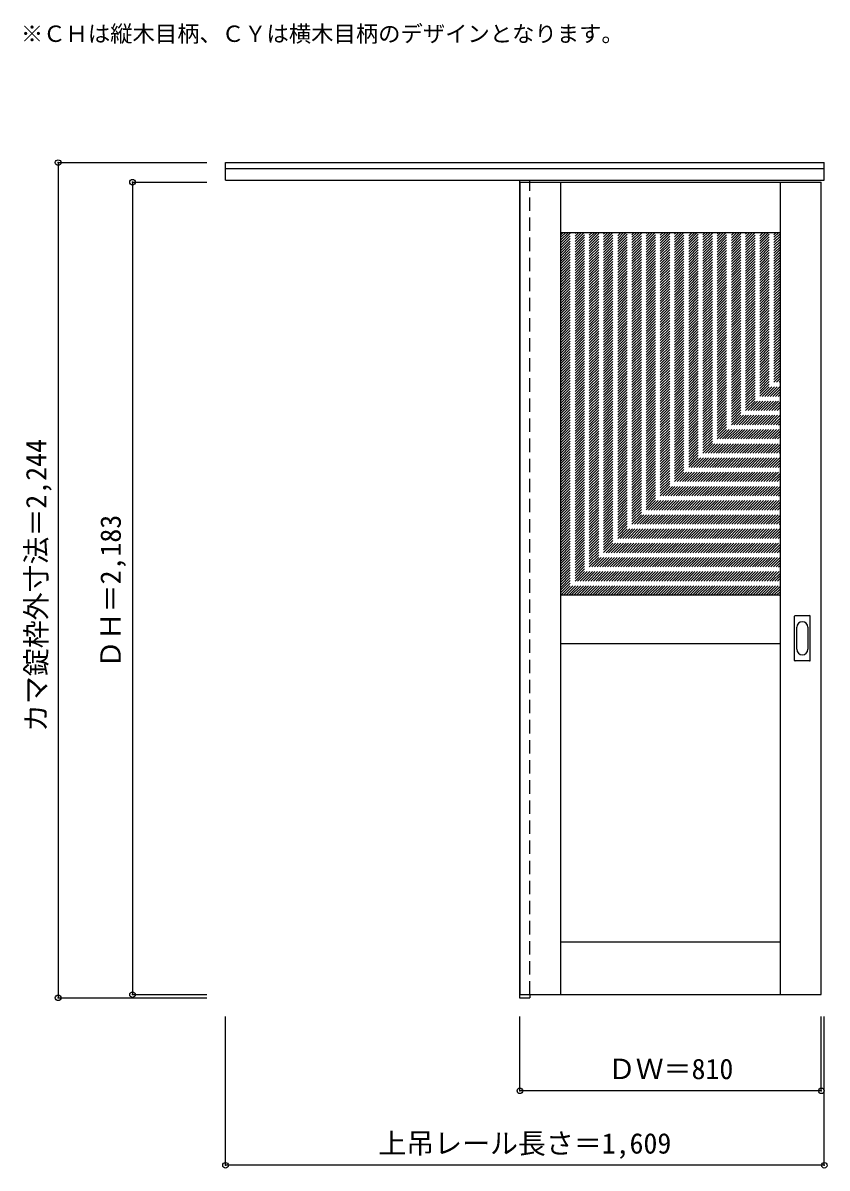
# Model space of a CAD drawing. Units: millimetres, scale not verified. Extents: x -1665 to 496, y -1888 to 1189.
import ezdxf
from ezdxf.enums import TextEntityAlignment as Align

# ---------------------------------------------------------------- set-up
doc = ezdxf.new("R2010")
doc.units = ezdxf.units.MM
doc.header["$LTSCALE"] = 30
doc.header["$PDMODE"] = 32
doc.header["$PDSIZE"] = 15
doc.linetypes.add('DASHED1', pattern=[1.8, 1.2, -0.6])
for name, color, linetype in [('0-0', 4, 'DASHED1'), ('0-1_寸法', 7, 'Continuous'), ('0-2_文字', 7, 'Continuous')]:
    doc.layers.add(name, color=color, linetype=linetype)
doc.styles.add('ＭＳ ゴシック', font='')
doc.styles.get('ＭＳ ゴシック').set_extended_font_data('MS Gothic')

msp = doc.modelspace()

# ---------------------------------------------------------------- linework, layer by layer
at = {"layer": '0-0', "color": 3, "linetype": 'Continuous'}
for p, q in [((-1120.02, 766.47), (-1120.02, 813.97)), ((-1120.02, 813.97), (488.98, 813.97)), ((488.98, 766.47), (488.98, 813.97)), ((-1120.02, 798.47), (488.98, 798.47)), ((-1120.02, 766.47), (488.98, 766.47)), ((-330.02, 766.47), (-330.02, -1430.03)), ((-329.02, 761.47), (-329.02, -1421.53)), ((-329.02, 761.47), (480.98, 761.47)), ((-302.02, 761.47), (-302.02, 766.47)), ((-219.02, -1421.53), (-219.02, 761.47)), ((370.98, -1421.53), (370.98, 761.47)), ((480.98, -1421.53), (480.98, 761.47)), ((-219.02, 626.47), (370.98, 626.47)), ((370.98, -348.53), (-219.02, -348.53)), ((408.98, -523.53), (408.98, -404.53)), ((410.48, -403.03), (449.48, -403.03)), ((450.98, -523.53), (450.98, -404.53)), ((370.98, -478.53), (-219.02, -478.53)), ((449.48, -525.03), (410.48, -525.03)), ((370.98, -1280.53), (-219.02, -1280.53)), ((-330.02, -1430.03), (-302.02, -1430.03)), ((-329.02, -1421.53), (480.98, -1421.53)), ((-302.02, -1421.53), (-302.02, -1430.03))]:
    msp.add_line(p, q, dxfattribs=at)
at = {"layer": '0-0'}
for p, q in [((-329.02, 761.47), (-329.02, 757.47)), ((-302.02, -1421.53), (-302.02, 761.47)), ((-219.02, 40.56), (366.88, 626.47)), ((-219.02, 47.64), (359.81, 626.47)), ((-219.02, 54.71), (352.74, 626.47)), ((-219.02, 61.78), (345.67, 626.47)), ((-219.02, 68.85), (338.6, 626.47)), ((-219.02, 75.92), (331.53, 626.47)), ((-219.02, 82.99), (324.46, 626.47)), ((-219.02, 90.06), (317.39, 626.47)), ((-219.02, 97.13), (310.32, 626.47)), ((-219.02, 104.2), (303.25, 626.47)), ((-219.02, 111.27), (296.17, 626.47)), ((-219.02, 118.35), (289.1, 626.47)), ((-219.02, 125.42), (282.03, 626.47)), ((-219.02, 132.49), (274.96, 626.47)), ((-219.02, 139.56), (267.89, 626.47)), ((-219.02, 146.63), (260.82, 626.47)), ((-219.02, 153.7), (253.75, 626.47)), ((-219.02, 160.77), (246.68, 626.47)), ((-219.02, 167.84), (239.61, 626.47)), ((-219.02, 174.91), (232.53, 626.47)), ((-219.02, 181.99), (225.46, 626.47)), ((-219.02, 189.06), (218.39, 626.47)), ((-219.02, 196.13), (211.32, 626.47)), ((-219.02, 203.2), (204.25, 626.47)), ((-219.02, 210.27), (197.18, 626.47)), ((-219.02, 217.34), (190.11, 626.47)), ((-219.02, 224.41), (183.04, 626.47)), ((-219.02, 231.48), (175.97, 626.47)), ((-219.02, 238.55), (168.89, 626.47)), ((-219.02, 245.63), (161.82, 626.47)), ((-219.02, 252.7), (154.75, 626.47)), ((-219.02, 259.77), (147.68, 626.47)), ((-219.02, 266.84), (140.61, 626.47)), ((-219.02, 273.91), (133.54, 626.47)), ((-219.02, 280.98), (126.47, 626.47)), ((-219.02, 288.05), (119.4, 626.47)), ((-219.02, 295.12), (112.33, 626.47)), ((-219.02, 302.19), (105.26, 626.47)), ((-219.02, 309.26), (98.18, 626.47)), ((-219.02, 316.34), (91.11, 626.47)), ((-219.02, 323.41), (84.04, 626.47)), ((-219.02, 330.48), (76.97, 626.47)), ((-219.02, 337.55), (69.9, 626.47)), ((-219.02, 344.62), (62.83, 626.47)), ((-219.02, 351.69), (55.76, 626.47)), ((-219.02, 358.76), (48.69, 626.47)), ((-219.02, 365.83), (41.62, 626.47)), ((-219.02, 372.9), (34.54, 626.47)), ((-219.02, 379.98), (27.47, 626.47)), ((-219.02, 387.05), (20.4, 626.47)), ((-219.02, 394.12), (13.33, 626.47)), ((-219.02, 401.19), (6.26, 626.47)), ((-219.02, 408.26), (-0.81, 626.47)), ((-219.02, 415.33), (-7.88, 626.47)), ((-219.02, 422.4), (-14.95, 626.47)), ((-219.02, 429.47), (-22.02, 626.47)), ((-219.02, 436.54), (-29.1, 626.47)), ((-219.02, 443.62), (-36.17, 626.47)), ((-219.02, 450.69), (-43.24, 626.47)), ((-219.02, 457.76), (-50.31, 626.47)), ((-219.02, 464.83), (-57.38, 626.47)), ((-219.02, 471.9), (-64.45, 626.47)), ((-219.02, 478.97), (-71.52, 626.47)), ((-219.02, 486.04), (-78.59, 626.47)), ((-219.02, 493.11), (-85.66, 626.47)), ((-219.02, 500.18), (-92.73, 626.47)), ((-219.02, 507.25), (-99.81, 626.47)), ((-219.02, 514.33), (-106.88, 626.47)), ((-219.02, 521.4), (-113.95, 626.47)), ((-219.02, 528.47), (-121.02, 626.47)), ((-219.02, 535.54), (-128.09, 626.47)), ((-219.02, 542.61), (-135.16, 626.47)), ((-219.02, 549.68), (-142.23, 626.47)), ((-219.02, 556.75), (-149.3, 626.47)), ((-219.02, 563.82), (-156.37, 626.47)), ((-219.02, 570.89), (-163.45, 626.47)), ((-219.02, 577.97), (-170.52, 626.47)), ((-219.02, 585.04), (-177.59, 626.47)), ((-219.02, 592.11), (-184.66, 626.47)), ((-219.02, 599.18), (-191.73, 626.47)), ((-219.02, 606.25), (-198.8, 626.47)), ((-219.02, 613.32), (-205.87, 626.47)), ((-219.02, 620.39), (-212.94, 626.47)), ((-219.02, 33.49), (370.98, 623.49)), ((-219.02, 26.42), (370.98, 616.42)), ((-219.02, 19.35), (370.98, 609.35)), ((-219.02, 12.28), (370.98, 602.28)), ((-219.02, 5.21), (370.98, 595.21)), ((-219.02, -1.86), (370.98, 588.14)), ((-219.02, -8.93), (370.98, 581.07)), ((-219.02, -16), (370.98, 574)), ((-219.02, -23.08), (370.98, 566.92)), ((-219.02, -30.15), (370.98, 559.85)), ((-219.02, -37.22), (370.98, 552.78)), ((-219.02, -44.29), (370.98, 545.71)), ((-219.02, -51.36), (370.98, 538.64)), ((-219.02, -58.43), (370.98, 531.57)), ((-219.02, -65.5), (370.98, 524.5)), ((-219.02, -72.57), (370.98, 517.43)), ((-219.02, -79.64), (370.98, 510.36)), ((-219.02, -86.71), (370.98, 503.29)), ((-219.02, -93.79), (370.98, 496.21)), ((-219.02, -100.86), (370.98, 489.14)), ((-219.02, -107.93), (370.98, 482.07)), ((-219.02, -115), (370.98, 475)), ((-219.02, -122.07), (370.98, 467.93)), ((-219.02, -129.14), (370.98, 460.86)), ((-219.02, -136.21), (370.98, 453.79)), ((-219.02, -143.28), (370.98, 446.72)), ((-219.02, -150.35), (370.98, 439.65)), ((-219.02, -157.43), (370.98, 432.57)), ((-219.02, -164.5), (370.98, 425.5)), ((-219.02, -171.57), (370.98, 418.43)), ((-219.02, -178.64), (370.98, 411.36)), ((-219.02, -185.71), (370.98, 404.29)), ((-219.02, -192.78), (370.98, 397.22)), ((-219.02, -199.85), (370.98, 390.15)), ((-219.02, -206.92), (370.98, 383.08)), ((-219.02, -213.99), (370.98, 376.01)), ((-219.02, -221.07), (370.98, 368.93)), ((-219.02, -228.14), (370.98, 361.86)), ((-219.02, -235.21), (370.98, 354.79)), ((-219.02, -242.28), (370.98, 347.72)), ((-219.02, -249.35), (370.98, 340.65)), ((-219.02, -256.42), (370.98, 333.58)), ((-219.02, -263.49), (370.98, 326.51)), ((-219.02, -270.56), (370.98, 319.44)), ((-219.02, -277.63), (370.98, 312.37)), ((-219.02, -284.7), (370.98, 305.3)), ((-219.02, -291.78), (370.98, 298.22)), ((-219.02, -298.85), (370.98, 291.15)), ((-219.02, -305.92), (370.98, 284.08)), ((-219.02, -312.99), (370.98, 277.01)), ((-219.02, -320.06), (370.98, 269.94)), ((-219.02, -327.13), (370.98, 262.87)), ((-219.02, -334.2), (370.98, 255.8)), ((-219.02, -341.27), (370.98, 248.73)), ((-219.02, -348.34), (370.98, 241.66)), ((-212.14, -348.53), (370.98, 234.58)), ((-205.06, -348.53), (370.98, 227.51)), ((-197.99, -348.53), (370.98, 220.44)), ((-190.92, -348.53), (370.98, 213.37)), ((-183.85, -348.53), (370.98, 206.3)), ((-176.78, -348.53), (370.98, 199.23)), ((-169.71, -348.53), (370.98, 192.16)), ((-162.64, -348.53), (370.98, 185.09)), ((-155.57, -348.53), (370.98, 178.02)), ((-148.5, -348.53), (370.98, 170.94)), ((-141.42, -348.53), (370.98, 163.87)), ((-134.35, -348.53), (370.98, 156.8)), ((-127.28, -348.53), (370.98, 149.73)), ((-120.21, -348.53), (370.98, 142.66)), ((-113.14, -348.53), (370.98, 135.59)), ((-106.07, -348.53), (370.98, 128.52)), ((-99, -348.53), (370.98, 121.45)), ((-91.93, -348.53), (370.98, 114.38)), ((-84.86, -348.53), (370.98, 107.31)), ((-77.79, -348.53), (370.98, 100.23)), ((-70.71, -348.53), (370.98, 93.16)), ((-63.64, -348.53), (370.98, 86.09)), ((-56.57, -348.53), (370.98, 79.02)), ((-49.5, -348.53), (370.98, 71.95)), ((-42.43, -348.53), (370.98, 64.88)), ((-35.36, -348.53), (370.98, 57.81)), ((-28.29, -348.53), (370.98, 50.74)), ((-21.22, -348.53), (370.98, 43.67)), ((-14.15, -348.53), (370.98, 36.59)), ((-7.07, -348.53), (370.98, 29.52)), ((0, -348.53), (370.98, 22.45)), ((7.07, -348.53), (370.98, 15.38)), ((14.14, -348.53), (370.98, 8.31)), ((21.21, -348.53), (370.98, 1.24)), ((28.28, -348.53), (370.98, -5.83)), ((35.35, -348.53), (370.98, -12.9)), ((42.42, -348.53), (370.98, -19.97)), ((49.49, -348.53), (370.98, -27.04)), ((56.57, -348.53), (370.98, -34.12)), ((63.64, -348.53), (370.98, -41.19)), ((70.71, -348.53), (370.98, -48.26)), ((77.78, -348.53), (370.98, -55.33)), ((84.85, -348.53), (370.98, -62.4)), ((91.92, -348.53), (370.98, -69.47)), ((98.99, -348.53), (370.98, -76.54)), ((106.06, -348.53), (370.98, -83.61)), ((113.13, -348.53), (370.98, -90.68)), ((120.2, -348.53), (370.98, -97.76)), ((127.28, -348.53), (370.98, -104.83)), ((134.35, -348.53), (370.98, -111.9)), ((141.42, -348.53), (370.98, -118.97)), ((148.49, -348.53), (370.98, -126.04)), ((155.56, -348.53), (370.98, -133.11)), ((162.63, -348.53), (370.98, -140.18)), ((169.7, -348.53), (370.98, -147.25)), ((176.77, -348.53), (370.98, -154.32)), ((183.84, -348.53), (370.98, -161.4)), ((190.92, -348.53), (370.98, -168.47)), ((197.99, -348.53), (370.98, -175.54)), ((205.06, -348.53), (370.98, -182.61)), ((212.13, -348.53), (370.98, -189.68)), ((219.2, -348.53), (370.98, -196.75)), ((226.27, -348.53), (370.98, -203.82)), ((233.34, -348.53), (370.98, -210.89)), ((240.41, -348.53), (370.98, -217.96)), ((247.48, -348.53), (370.98, -225.03)), ((254.55, -348.53), (370.98, -232.11)), ((261.63, -348.53), (370.98, -239.18)), ((268.7, -348.53), (370.98, -246.25)), ((275.77, -348.53), (370.98, -253.32)), ((282.84, -348.53), (370.98, -260.39)), ((289.91, -348.53), (370.98, -267.46)), ((296.98, -348.53), (370.98, -274.53)), ((304.05, -348.53), (370.98, -281.6)), ((311.12, -348.53), (370.98, -288.67)), ((318.19, -348.53), (370.98, -295.75)), ((325.27, -348.53), (370.98, -302.82)), ((332.34, -348.53), (370.98, -309.89)), ((339.41, -348.53), (370.98, -316.96)), ((346.48, -348.53), (370.98, -324.03)), ((353.55, -348.53), (370.98, -331.1)), ((360.62, -348.53), (370.98, -338.17)), ((367.69, -348.53), (370.98, -345.24))]:
    msp.add_line(p, q, dxfattribs=at)
at = {"layer": '0-0', "color": 7, "linetype": 'Continuous'}
for p, q in [((414.98, -493.63), (414.98, -434.43)), ((444.98, -434.43), (444.98, -493.63))]:
    msp.add_line(p, q, dxfattribs=at)
at = {"layer": '0-0', "color": 3, "linetype": 'Continuous'}
for centre, start, end in [((410.48, -404.53), 90, 180), ((449.48, -404.53), 0, 90), ((410.48, -523.53), 180, 270), ((449.48, -523.53), 270, 0)]:
    msp.add_arc(centre, 1.5, start, end, dxfattribs=at)
at = {"layer": '0-0', "color": 7, "linetype": 'Continuous'}
for centre, start, end in [((429.98, -434.43), 0, 180), ((429.98, -493.63), 180, 0)]:
    msp.add_arc(centre, 15, start, end, dxfattribs=at)
at = {"layer": '0-1_寸法', "color": 4}
for p, q in [((-1570.02, 813.97), (-1570.02, -1430.03)), ((-1570.02, 813.97), (-1170.02, 813.97)), ((-1370.02, 761.47), (-1370.02, -1421.53)), ((-1370.02, 761.47), (-1170.02, 761.47)), ((-1570.02, -1430.03), (-1170.02, -1430.03)), ((-1370.02, -1421.53), (-1170.02, -1421.53)), ((-1120.02, -1880.03), (-1120.02, -1480.03)), ((-329.02, -1680.03), (-329.02, -1480.03)), ((480.98, -1680.03), (480.98, -1480.03)), ((488.98, -1880.03), (488.98, -1480.03)), ((480.98, -1680.03), (-329.02, -1680.03)), ((488.98, -1880.03), (-1120.02, -1880.03))]:
    msp.add_line(p, q, dxfattribs=at)
at = {"layer": '0-1_寸法'}
for p in [(-1570.02, 813.97), (-1370.02, 761.47), (-1370.02, -1421.53), (-1570.02, -1430.03), (-329.02, -1680.03), (480.98, -1680.03), (-1120.02, -1880.03), (488.98, -1880.03)]:
    msp.add_point(p, dxfattribs=at)

# ---------------------------------------------------------------- texts
at = {"layer": '0-1_寸法', "style": 'ＭＳ ゴシック'}
for s, p in [('カマ錠枠外寸法＝2,244', (-1585.02, -715.78)), ('ＤＨ＝2,183', (-1385.02, -544.28))]:
    msp.add_text(s, height=54.99, rotation=90, dxfattribs=at).set_placement(p, align=Align.BOTTOM_LEFT)
for s, p in [('ＤＷ＝810', (-92.77, -1665.03)), ('上吊レール長さ＝1,609', (-709.27, -1865.03))]:
    msp.add_text(s, height=54.99, dxfattribs=at).set_placement(p, align=Align.BOTTOM_LEFT)
at = {"layer": '0-2_文字', "style": 'ＭＳ ゴシック'}
msp.add_text('※ＣＨは縦木目柄、ＣＹは横木目柄のデザインとなります。', height=43.99, dxfattribs=at).set_placement((-1670.02, 1125.1), align=Align.BOTTOM_LEFT)

doc.saveas('drawing.dxf')
